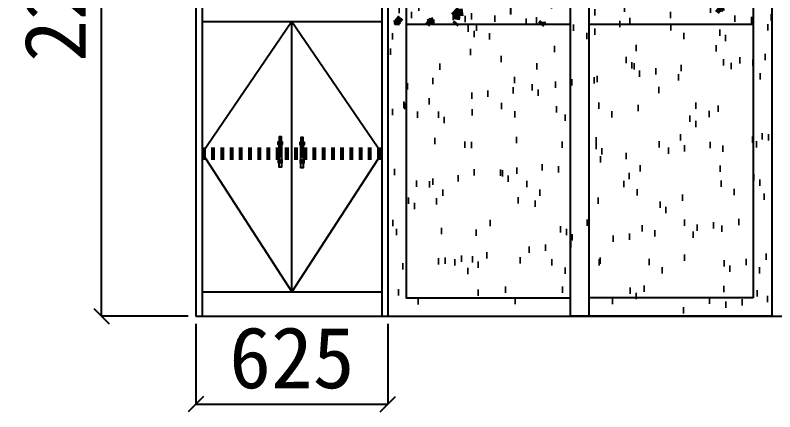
# Model space of a CAD drawing. Header units: millimetres. Extents: x 204800 to 233555, y -2285 to 8522.
# Drawn here: x 224378 to 226852, y -879 to 412 of the extents above; entities that cross this region are included whole.
import ezdxf

# ---------------------------------------------------------------- set-up
doc = ezdxf.new("R2010")
doc.units = ezdxf.units.MM
doc.linetypes.add('ACAD_ISO03W100', pattern=[30, 12, -18])
doc.layers.add('DIM【标注】', color=66, linetype='Continuous')
doc.layers.add('LAYER1', color=4, linetype='Continuous')
doc.styles.add('ROMANS', font='romans.shx', dxfattribs={"bigfont": 'hztxt'})
doc.styles.add('宋体', font='SimSun.ttf', dxfattribs={"height": 200})
doc.dimstyles.new('模型空间1：40', dxfattribs={"dimscale": 50, "dimtxt": 1.4, "dimasz": 1, "dimexe": 0, "dimexo": 0.5, "dimgap": 1, "dimtad": 1, "dimdec": 0, "dimrnd": 5, "dimzin": 0, "dimdsep": 46, "dimtxsty": 'ROMANS', "dimblk": 'ARCHTICK', "dimcen": 0.09, "dimclrd": 1, "dimclre": 1, "dimclrt": 2, "dimadec": 0, "dimazin": 0, "dimtfac": 1, "dimtdec": 0, "dimtix": 1, "dimtmove": 2, "dimatfit": 3, "dimldrblk": 'ZHL-SOFT_JT', "dimfxl": 2, "dimfxlon": 1, "dimtolj": 1, "dimtzin": 0, "dimarcsym": 0})

# ---------------------------------------------------------------- blocks, each defined once
blk = doc.blocks.new('A$C13F755D0')
at = {"color": 8, "linetype": 'ByBlock'}
for p, q in [((0.7, 92), (0.7, 82.1)), ((1.4, 92.1), (1.4, 82.1)), ((11, 92.1), (3, 92.1)), ((3.2, 92.1), (3.2, 82.1)), ((7.5, 92.1), (7.5, 82.1)), ((11, 92.1), (11, 82.1)), ((12.5, 92.1), (12.5, 82.1)), ((4.9, 38.3), (4.9, 82.1)), ((7, 39.7), (7, 82.1)), ((8.2, 40.2), (8.2, 82.1)), ((0.7, 17.6), (0.7, 27.5)), ((1.4, 17.5), (1.4, 27.5)), ((3.2, 17.5), (3.2, 27.5)), ((7.5, 17.5), (7.5, 27.5)), ((11, 17.5), (11, 27.5)), ((12.5, 17.5), (12.5, 27.5)), ((11, 17.5), (3, 17.5))]:
    blk.add_line(p, q, dxfattribs=at)
for points in [[(3, 92.1), (0, 92.1), (0, 82.1), (11, 82.1), (14, 82.1), (14, 92.1)], [(3, 17.5), (0, 17.5), (0, 27.5), (11, 27.5), (14, 27.5), (14, 17.5)]]:
    blk.add_lwpolyline(points, close=True, dxfattribs=at)
for points in [[(3, 92.1), (3, 109.6), (11, 109.6), (11, 92.1)], [(3, 82.1), (3, 70.1), (3, 27.5)], [(11, 27.5), (11, 82.1)], [(3, 17.5), (3, 0), (11, 0), (11, 17.5)]]:
    blk.add_lwpolyline(points, dxfattribs=at)
blk.add_arc((8.3, 34.9), 5.29, 59.221, 177.6136, dxfattribs=at)
blk = doc.blocks.new('_OBLIQUE')
at = {"color": 0, "linetype": 'ByBlock'}
blk.add_line((-0.5, -0.5), (0.5, 0.5), dxfattribs=at)
blk = doc.blocks.new('*D54')
at = {"layer": 'DEFPOINTS', "color": 0, "ltscale": 6, "transparency": 16777216}
for p in [(224966.6, -567.8), (225591.6, -567.8), (225591.6, -853.7)]:
    blk.add_point(p, dxfattribs=at)
at = {"layer": 'DIM【标注】', "color": 251, "lineweight": -2, "ltscale": 6, "transparency": 16777216}
for p, q in [((224966.6, -592.8), (224966.6, -853.7)), ((225591.6, -592.8), (225591.6, -853.7)), ((224966.6, -853.7), (225591.6, -853.7))]:
    blk.add_line(p, q, dxfattribs=at)
at = {"layer": 'DIM【标注】', "color": 251, "lineweight": -2, "ltscale": 6, "transparency": 16777216, "xscale": 50, "yscale": 50, "zscale": 50, "rotation": 180}
blk.add_blockref('_OBLIQUE', (224966.6, -853.7), dxfattribs=at)
at = {"layer": 'DIM【标注】', "color": 251, "lineweight": -2, "ltscale": 6, "transparency": 16777216, "xscale": 50, "yscale": 50, "zscale": 50}
blk.add_blockref('_OBLIQUE', (225591.6, -853.7), dxfattribs=at)
at = {"layer": 'DIM【标注】', "color": 8, "ltscale": 6, "transparency": 16777216, "insert": (225279.1, -703.7), "char_height": 200, "attachment_point": 5, "style": '宋体'}
blk.add_mtext('\\A1;625', dxfattribs=at)
blk = doc.blocks.new('ZHL-SOFT_JT')
for p, q in [((-0.94, 0.839), (-0.94, 0.839)), ((-0.94, 0.737), (-0.94, 0.737)), ((-0.94, 0.63647), (-0.94, 0.63647)), ((-0.867, 0.7737), (-0.867, 0.7737)), ((-0.867, 0.6758), (-0.867, 0.6758)), ((-0.867, 0.586942), (-0.867, 0.586942)), ((-0.787, 0.7022), (-0.787, 0.7022)), ((-0.787, 0.614), (-0.787, 0.614)), ((-0.787, 0.53266), (-0.787, 0.53266)), ((-0.7, 0.5526), (-0.7, 0.5526)), ((-0.7, 0.4797), (-0.7, 0.4797)), ((-0.629, 0.49), (-0.63, 0.49)), ((-0.552, 0.4299), (-0.552, 0.4299)), ((-0.472, 0.368), (-0.472, 0.368)), ((-0.3929, 0.3067), (-0.3929, 0.3067)), ((-0.31548, 0.24568), (-0.31548, 0.24568)), ((-0.23659, 0.184298), (-0.23659, 0.184298)), ((-0.7, -0.4797), (-0.7, -0.4797)), ((-0.629, -0.49), (-0.63, -0.49)), ((-0.552, -0.4299), (-0.552, -0.4299)), ((-0.472, -0.368), (-0.472, -0.368)), ((-0.3929, -0.3067), (-0.3929, -0.3067)), ((-0.31548, -0.24568), (-0.31548, -0.24568)), ((-0.23659, -0.184298), (-0.23659, -0.184298)), ((-0.94, -0.63647), (-0.94, -0.63647)), ((-0.94, -0.737), (-0.94, -0.737)), ((-0.94, -0.839), (-0.94, -0.839)), ((-0.867, -0.586942), (-0.867, -0.586942)), ((-0.867, -0.6758), (-0.867, -0.6758)), ((-0.867, -0.7737), (-0.867, -0.7737)), ((-0.787, -0.53266), (-0.787, -0.53266)), ((-0.787, -0.614), (-0.787, -0.614)), ((-0.787, -0.7022), (-0.787, -0.7022)), ((-0.7, -0.5526), (-0.7, -0.5526))]:
    blk.add_line(p, q)
blk.add_lwpolyline([(-1, 0), (0, 0), (-1, -1), (-1, -0.569), (0, 0), (-1, 0.569), (-1, 1), (0, 0)])
blk = doc.blocks.new('*D55')
at = {"layer": 'DEFPOINTS', "color": 0, "ltscale": 6, "transparency": 16777216}
for p in [(224659.3, 1632.2), (224966.6, 1632.2), (224966.6, -567.8)]:
    blk.add_point(p, dxfattribs=at)
at = {"layer": 'DIM【标注】', "color": 251, "lineweight": -2, "ltscale": 6, "transparency": 16777216}
for p, q in [((224941.6, 1632.2), (224659.3, 1632.2)), ((224659.3, -567.8), (224659.3, 1632.2)), ((224941.6, -567.8), (224659.3, -567.8))]:
    blk.add_line(p, q, dxfattribs=at)
at = {"layer": 'DIM【标注】', "color": 251, "lineweight": -2, "ltscale": 6, "transparency": 16777216, "xscale": 50, "yscale": 50, "zscale": 50}
for p, rotation in [((224659.3, 1632.2), 90), ((224659.3, -567.8), 270)]:
    blk.add_blockref('_OBLIQUE', p, dxfattribs=dict(at, rotation=rotation))
at = {"layer": 'DIM【标注】', "color": 8, "ltscale": 6, "transparency": 16777216, "insert": (224509.3, 532.2), "char_height": 200, "attachment_point": 5, "rotation": 90, "style": '宋体'}
blk.add_mtext('\\A1;2200', dxfattribs=at)

msp = doc.modelspace()

# ---------------------------------------------------------------- hatches: boundary and pattern name
at = {"layer": 'DIM【标注】', "linetype": 'ByBlock', "lineweight": 200}
h = msp.add_hatch(dxfattribs=at)
h.set_pattern_fill('AR-SAND', color=251, scale=4, style=0)
h.set_pattern_definition([(37.5, (-1113146.21, 863207.53), (-6.400125, 195.765295), [0, -154.432, 0, -172.72, 0, -165.1]), (7.5, (-1113146.2, 863207.53), (179.809313, 286.73004), [0, -83.312, 0, -139.192, 0, -53.34]), (327.5, (-1113271.18, 863207.53), (316.396948, 0.574874), [0, -50.8, 0, -182.88, 0, -238.76]), (317.5, (-1113271.18, 863207.53), (305.42258, 89.17173), [0, -25.4, 0, -119.888, 0, -137.16])])
h.paths.add_polyline_path([(226841.6, 1612.2), (226236.6, 1612.2), (226236.6, 682.2), (226841.6, 682.2)])
h.paths.add_polyline_path([(226196.6, 1612.2), (225591.6, 1612.2), (225591.6, 682.2), (226196.6, 682.2)])
h.paths.add_polyline_path([(226196.6, 382.2), (225591.6, 382.2), (225591.6, -547.8), (226196.6, -547.8)])
h.paths.add_polyline_path([(226841.6, 382.2), (226236.6, 382.2), (226236.6, -547.8), (226841.6, -547.8)])
h = msp.add_hatch(dxfattribs=at)
h.set_pattern_fill('AR-CONC', color=251, style=0)
h.set_pattern_definition([(50, (-1113146.21, 863207.53), (182.184669, -15.939086), [19.05, -209.55]), (355, (-1113146.21, 863207.53), (-35.242826, 191.056643), [15.24, -167.64]), (100.451, (-1113131.03, 863206.2), (146.942502, 175.116688), [16.19, -178.09]), (46.1842, (-1113146.2, 863258.33), (271.07904, -42.042328), [28.575, -314.325]), (96.6356, (-1113123.62, 863254.82), (237.404234, 247.425556), [24.285, -267.135]), (351.184, (-1113146.2, 863258.33), (237.404606, 247.42512), [22.86, -251.46]), (21, (-1113120.81, 863245.63), (151.61488, -102.265519), [19.05, -209.55]), (326, (-1113120.81, 863245.63), (61.802028, 184.187966), [15.24, -167.64]), (71.4514, (-1113108.18, 863237.1), (213.41649, 81.922858), [16.19, -178.09]), (37.5, (-1113146.21, 863207.53), (3.0886033, 84.555039), [0, -165.608, 0, -170.18, 0, -168.275]), (7.5, (-1113146.21, 863207.53), (66.8196625, 100.180575), [0, -97.028, 0, -161.798, 0, -64.135]), (327.5, (-1113202.85, 863207.53), (135.5905952, -5.728744), [0, -63.5, 0, -198.12, 0, -262.89]), (317.5, (-1113228.25, 863207.53), (148.129181, 25.426491), [0, -82.55, 0, -131.572, 0, -186.69])])
h.paths.add_polyline_path([(226196.6, 682.2), (225591.6, 682.2), (225591.6, 382.2), (226196.6, 382.2)])
h.paths.add_polyline_path([(226841.6, 682.2), (226236.6, 682.2), (226236.6, 382.2), (226841.6, 382.2)])

# ---------------------------------------------------------------- linework, layer by layer
at = {"layer": 'DIM【标注】', "color": 4, "ltscale": 6}
for p, q in [((224966.6, 1632.2), (224966.6, -567.8)), ((224986.6, 1632.2), (224986.6, -567.8)), ((225571.6, 1612.2), (225571.6, -567.8)), ((225591.6, 1632.2), (225591.6, -567.8)), ((226841.6, 1632.2), (226841.6, -567.8)), ((224986.6, 392.2), (225571.6, 392.2)), ((225279.1, -487.8), (225279.1, 392.2)), ((226186.6, 382.2), (225651.6, 382.2)), ((226781.6, 382.2), (226246.6, 382.2)), ((224986.6, -487.8), (225571.6, -487.8)), ((224966.6, -567.8), (227466.6, -567.8))]:
    msp.add_line(p, q, dxfattribs=at)
at = {"layer": 'DIM【标注】', "color": 251, "ltscale": 6}
for p, q in [((225279.1, 392.2), (224986.6, -36.9)), ((225279.1, 392.2), (225571.6, -36.9)), ((224986.6, -36.9), (225279.1, -487.8)), ((225571.6, -36.9), (225279.1, -487.8))]:
    msp.add_line(p, q, dxfattribs=at)
at = {"layer": 'DIM【标注】', "color": 250, "linetype": 'ACAD_ISO03W100', "lineweight": 200}
for p, q in [((224986.6, -27.8), (225571.6, -27.8)), ((224986.6, -47.8), (225571.6, -47.8))]:
    msp.add_line(p, q, dxfattribs=at)
at = {"layer": 'DIM【标注】', "color": 4, "ltscale": 6}
for points in [[(226246.6, 1612.2), (225591.6, 1612.2), (225591.6, -567.8), (226246.6, -567.8)], [(226841.6, -567.8), (226186.6, -567.8), (226186.6, 1612.2), (226841.6, 1612.2)]]:
    msp.add_lwpolyline(points, close=True, dxfattribs=at)
for points in [[(226186.6, 1552.2), (225651.6, 1552.2), (225651.6, -507.8), (226186.6, -507.8), (226186.6, 1552.2)], [(226781.6, -507.8), (226246.6, -507.8), (226246.6, 1552.2), (226781.6, 1552.2), (226781.6, -507.8)]]:
    msp.add_lwpolyline(points, dxfattribs=at)

# ---------------------------------------------------------------- block references
at = {"layer": 'LAYER1', "color": 2, "lineweight": 0, "xscale": -0.8999999999068677, "yscale": 0.8999999999068677, "zscale": 0.9}
for p in [(225247.5, -82.8), (225318.6, -84.1)]:
    msp.add_blockref('A$C13F755D0', p, dxfattribs=at)

# ---------------------------------------------------------------- dimensions: what is measured, and where the dimension line sits
at = {"layer": 'DIM【标注】', "color": 4, "ltscale": 6}
dim = msp.add_linear_dim(base=(224659.3, 1632.2), p1=(224966.6, -567.8), p2=(224966.6, 1632.2), angle=90, dimstyle='模型空间1：40', override={"dimtxt": 3, "dimtxsty": '宋体', "dimblk": 'OBLIQUE', "dimclrd": 251, "dimclre": 251, "dimclrt": 8, "dimfxl": 10}, dxfattribs=at)
dim.commit()
dim.dimension.update_dxf_attribs({"geometry": '*D55', "text_midpoint": (224509.3, 532.2)})
dim = msp.add_linear_dim(base=(225591.6, -853.7), p1=(224966.6, -567.8), p2=(225591.6, -567.8), dimstyle='模型空间1：40', override={"dimtxt": 3, "dimtxsty": '宋体', "dimblk": 'OBLIQUE', "dimclrd": 251, "dimclre": 251, "dimclrt": 8, "dimfxl": 10}, dxfattribs=at)
dim.commit()
dim.dimension.update_dxf_attribs({"geometry": '*D54', "text_midpoint": (225279.1, -703.7)})

doc.saveas('drawing.dxf')
